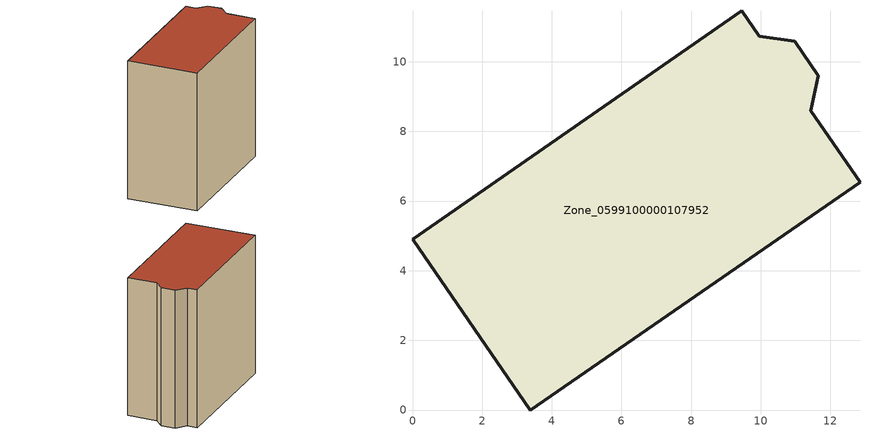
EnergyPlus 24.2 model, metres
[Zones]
Zone_0599100000107952
 floor ground (C_G): 3.38,0 0,4.91 9.46,11.46 9.96,10.73 10.97,10.58 11.65,9.59 11.43,8.59 12.85,6.53 z0
 wall outside (C_F): 11.43,8.59 11.65,9.59 10.97,10.58 9.96,10.73 9.46,11.46 0,4.91 3.38,0 12.85,6.53 11.43,8.59 z0:11.84
 roof outside (C_R): 3.38,0 12.85,6.53 11.43,8.59 11.65,9.59 10.97,10.58 9.96,10.73 9.46,11.46 0,4.91 z11.84
[BUILDING]
Pand.0599100000107952: North Axis=0; Terrain=City; Loads Convergence Tolerance Value=0.04; Temperature Convergence Tolerance Value=0.4; Solar Distribution=FullExterior; Maximum Number of Warmup Days=25; Minimum Number of Warmup Days=1
[Site:Location]
Rotterdam.The.Hague.AP_ZH_NLD Design_Conditions: Latitude=51.96; Longitude=4.45; Time Zone=1; Elevation=-4.5
[SITE:GROUNDTEMPERATURE:BUILDINGSURFACE]
18, 18, 18, 18, 18, 18, 18, 18, 18, 18, 18, 18
[MATERIAL] Thermal Absorptance=0.9; Solar Absorptance=0.7; Visible Absorptance=0.7
Name | Roughness | Thickness | Conductivity | Density | Specific Heat
G.TI.1946 | MediumSmooth | 0.15 | 1 | 540 | 1210
F.TI.1946 | Rough | 0.3 | 0.857143 | 1920 | 840
R.TI.1946 | MediumRough | 0.2 | 0.1 | 1500 | 1000
[CONSTRUCTION]
C_G: G.TI.1946
C_F: F.TI.1946
C_R: R.TI.1946
[ZONE]
Zone_0599100000107952: Type=1; Multiplier=1; Ceiling Height=Autocalculate; Volume=Autocalculate; Floor Area=autocalculate; Part of Total Floor Area=Yes
[ZONEINFILTRATION:DESIGNFLOWRATE]
Infil_Zone_0599100000107952: Zone or ZoneList or Space or SpaceList=Zone_0599100000107952; Schedule=AlwaysOn; Design Flow Rate Calculation Method=Flow/Area; Flow Rate per Floor Area=0.003; Constant Term Coefficient=1; Temperature Term Coefficient=0; Velocity Term Coefficient=0; Velocity Squared Term Coefficient=0
[HVACTEMPLATE:ZONE:IDEALLOADSAIRSYSTEM]
Zone_0599100000107952: Maximum Heating Supply Air Temperature=50; Minimum Cooling Supply Air Temperature=13; Maximum Heating Supply Air Humidity Ratio=0.0156; Minimum Cooling Supply Air Humidity Ratio=0.0077; Heating Limit=NoLimit; Cooling Limit=NoLimit; Dehumidification Control Type=ConstantSensibleHeatRatio; Cooling Sensible Heat Ratio=0.7; Dehumidification Setpoint=60; Humidification Control Type=None; Humidification Setpoint=30; Outdoor Air Method=None; Outdoor Air Flow Rate per Person=0.00944; Outdoor Air Flow Rate per Zone Floor Area=0; Outdoor Air Flow Rate per Zone=0; Demand Controlled Ventilation Type=None; Outdoor Air Economizer Type=NoEconomizer; Heat Recovery Type=None; Sensible Heat Recovery Effectiveness=0.7; Latent Heat Recovery Effectiveness=0.65
[ZONECONTROL:THERMOSTAT]
ThermostatControl_Zone_0599100000107952: Zone or ZoneList=Zone_0599100000107952; Control Type Schedule=DualSetpointControlType; Control 1=Thermostat_Zone_0599100000107952; Temperature Difference Between Cutout And Setpoint=0
[THERMOSTATSETPOINT:DUALSETPOINT]
Thermostat_Zone_0599100000107952: Heating Setpoint Temperature Schedule=HeatingSetpoint_Zone_0599100000107952; Cooling Setpoint Temperature Schedule=CoolingSetpoint_Zone_0599100000107952
[SCHEDULE:COMPACT]
HeatingSetpoint_Zone_0599100000107952: Through: 12/31, For: AllDays, Until: 24:00, 21
CoolingSetpoint_Zone_0599100000107952: Through: 12/31, For: AllDays, Until: 24:00, 24
DualSetpointControlType: Through: 12/31, For: AllDays, Until: 24:00, 4
AlwaysOn: Through: 12/31, For: AllDays, Until: 24:00, 1
